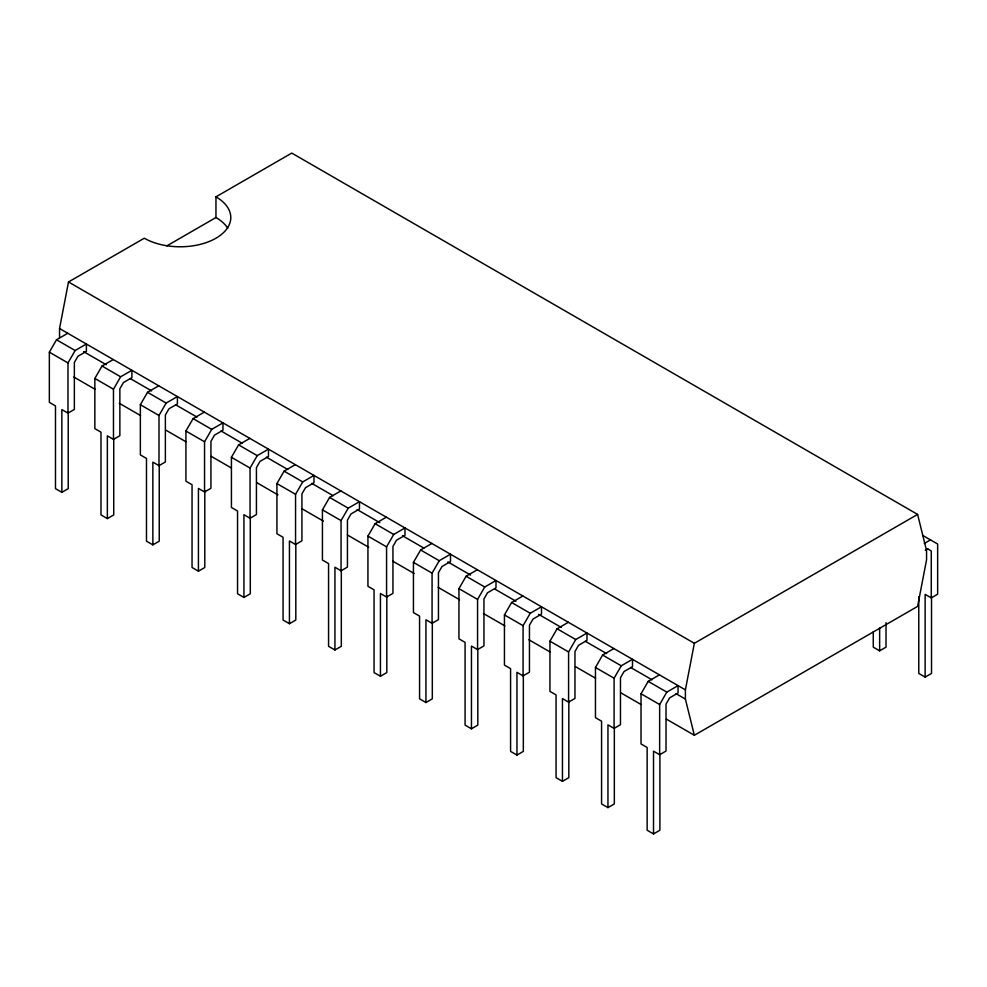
<?xml version="1.0" encoding="UTF-8"?>
<svg xmlns="http://www.w3.org/2000/svg" width="987" height="987" viewBox="0 0 987 987"><rect width="100%" height="100%" fill="white"/><g stroke="black" fill="none" stroke-linecap="round" stroke-linejoin="round"><path stroke-width="1.48" d="M59.541 337.751L59.541 328.523L68.498 281.974L144.299 238.212A50.67 29.252 0 0 0 215.956 238.212A50.67 29.252 0 0 0 215.956 196.845L291.757 153.084L917.602 514.412L926.559 550.61L926.559 559.839L917.602 606.388L694.354 735.278L666.324 719.104M694.354 735.278L685.397 699.08L685.397 689.851L694.354 643.302L917.602 514.412M68.226 412.023L68.226 488.639L61.86 492.328L55.482 488.639L55.482 405.891L49.35 402.363L49.35 352.174L56.518 339.762L67.77 333.261M67.98 413.121L67.98 362.932L75.148 350.521L86.4 344.019L86.4 351.384L77.936 356.27L74.358 362.476L74.358 409.432L67.98 413.121L61.86 409.58L61.86 492.328M113.739 438.302L113.739 514.918L107.361 518.594L100.982 514.918L100.982 432.17L94.851 428.629L94.851 378.44L102.019 366.029L113.271 359.539M113.48 439.388L113.48 389.199L120.648 376.787L131.9 370.298L131.9 377.663L123.449 382.537L119.859 388.742L119.859 435.699L113.48 439.388L107.361 435.847L107.361 518.594M159.24 464.569L159.24 541.184L152.862 544.861L146.483 541.184L146.483 458.437L140.351 454.896L140.351 404.719L147.519 392.308L158.771 385.806M158.993 465.654L158.993 415.478L166.149 403.066L177.401 396.564L177.401 403.93L168.95 408.815L165.372 415.021L165.372 461.978L158.993 465.654L152.862 462.126L152.862 544.861M204.802 490.872L204.802 567.488L198.424 571.177L192.046 567.488L192.046 484.74L185.926 481.212L185.926 431.023L193.082 418.611L204.334 412.11M204.556 491.97L204.556 441.781L211.724 429.37L222.963 422.868L222.963 430.233L214.512 435.119L210.934 441.325L210.934 488.281L204.556 491.97L198.424 488.429L198.424 571.177M250.303 517.151L250.303 593.767L243.925 597.443L237.546 593.767L237.546 511.019L231.427 507.478L231.427 457.289L238.595 444.878L249.847 438.388M250.056 518.237L250.056 468.048L257.225 455.636L268.476 449.147L268.476 456.512L260.013 461.385L256.435 467.591L256.435 514.548L250.056 518.237L243.925 514.696L243.925 597.443M295.816 543.418L295.816 620.033L289.438 623.71L283.059 620.033L283.059 537.286L276.928 533.745L276.928 483.568L284.096 471.157L295.347 464.655M295.557 544.503L295.557 494.327L302.725 481.915L313.977 475.413L313.977 482.779L305.526 487.664L301.936 493.87L301.936 540.827L295.557 544.503L289.438 540.975L289.438 623.71M341.317 569.684L341.317 646.3L334.938 649.989L328.56 646.3L328.56 563.552L322.428 560.024L322.428 509.835L329.596 497.423L340.848 490.934M341.058 570.782L341.058 520.593L348.226 508.182L359.478 501.68L359.478 509.045L351.027 513.931L347.436 520.137L347.436 567.093L341.058 570.782L334.938 567.241L334.938 649.989M386.818 595.963L386.818 672.579L380.439 676.255L374.061 672.579L374.061 589.831L367.941 586.29L367.941 536.101L375.097 523.69L386.349 517.2M386.571 597.049L386.571 546.86L393.727 534.448L404.978 527.959L404.978 535.324L396.527 540.197L392.949 546.403L392.949 593.372L386.571 597.049L380.439 593.508L380.439 676.255M432.318 622.229L432.318 698.845L425.94 702.522L419.561 698.845L419.561 616.098L413.442 612.569L413.442 562.38L420.61 549.969L431.85 543.467M432.072 623.315L432.072 573.139L439.24 560.727L450.491 554.225L450.491 561.591L442.028 566.476L438.45 572.682L438.45 619.639L432.072 623.315L425.94 619.787L425.94 702.522M477.819 648.496L477.819 725.112L471.453 728.801L465.074 725.112L465.074 642.377L458.943 638.836L458.943 588.647L466.111 576.235L477.363 569.746M477.572 649.594L477.572 599.405L484.74 586.994L495.992 580.504L495.992 587.87L487.529 592.743L483.951 598.949L483.951 645.905L477.572 649.594L471.453 646.053L471.453 728.801M523.332 674.775L523.332 751.391L516.954 755.067L510.575 751.391L510.575 668.643L504.443 665.102L504.443 614.926L511.611 602.514L522.863 596.012M523.073 675.861L523.073 625.672L530.241 613.26L541.493 606.771L541.493 614.136L533.042 619.022L529.451 625.227L529.451 672.184L523.073 675.861L516.954 672.32L516.954 755.067M568.833 701.041L568.833 777.657L562.454 781.346L556.076 777.657L556.076 694.91L549.944 691.381L549.944 641.192L557.112 628.781L568.364 622.291M568.586 702.139L568.586 651.951L575.742 639.539L586.994 633.037L586.994 640.403L578.542 645.288L574.965 651.494L574.965 698.451L568.586 702.139L562.454 698.599L562.454 781.346M614.333 727.32L614.333 803.936L607.955 807.613L601.577 803.936L601.577 721.189L595.457 717.648L595.457 667.459L602.613 655.047L613.865 648.558M614.087 728.406L614.087 678.217L621.255 665.806L632.507 659.316L632.507 666.681L624.043 671.555L620.465 677.761L620.465 724.717L614.087 728.406L607.955 724.865L607.955 807.613M659.896 753.624L659.896 830.24L653.517 833.916L647.139 830.24L647.139 747.492L641.019 743.951L641.019 693.775L648.188 681.363L659.439 674.861M659.649 754.71L659.649 704.521L666.817 692.109L678.069 685.62L678.069 692.985L669.605 697.871L666.028 704.076L666.028 751.033L659.649 754.71L653.517 751.169L653.517 833.916M166.852 245.874L215.956 217.522L215.956 196.845M924.239 543.492L930.482 539.889M925.275 550.265L927.694 548.858M918.774 596.802L918.774 673.418L925.14 677.094L925.14 594.359L931.272 597.888L937.65 594.211L937.65 544.022L922.5 535.275M873.261 631.828L873.261 647.151L879.639 650.828L886.018 647.151L886.018 622.624M925.14 677.094L931.518 673.418L931.518 596.802M927.274 548.624L931.272 550.931L931.272 597.888M68.498 281.974L694.354 643.302M59.541 328.523L685.397 689.851M83.562 351.619L106.251 364.709M130.272 378.576L151.616 390.901M175.637 404.769L196.993 417.094M221.014 430.961L242.358 443.299M266.379 457.166L287.735 469.491M311.756 483.359L333.1 495.684M357.121 509.551L379.81 522.654M402.499 535.744L423.842 548.069M447.864 561.936L470.552 575.039M494.573 588.906L515.917 601.231M538.606 614.333L561.295 627.424M585.316 641.291L606.66 653.616M630.681 667.483L652.037 679.821M676.046 693.688L685.397 699.08M56.518 339.762L75.148 350.521M102.019 366.029L120.648 376.787M147.519 392.308L166.149 403.066M193.082 418.611L211.724 429.37M238.595 444.878L257.225 455.636M284.096 471.157L302.725 481.915M329.596 497.423L348.226 508.182M375.097 523.69L393.727 534.448M420.61 549.969L439.24 560.727M466.111 576.235L484.74 586.994M511.611 602.514L530.241 613.26M557.112 628.781L575.742 639.539M602.613 655.047L621.255 665.806M648.188 681.363L666.817 692.109M49.35 352.174L67.98 362.932M94.851 378.44L113.48 389.199M140.351 404.719L158.993 415.478M185.926 431.023L204.556 441.781M231.427 457.289L250.056 468.048M276.928 483.568L295.557 494.327M322.428 509.835L341.058 520.593M367.941 536.101L386.571 546.86M413.442 562.38L432.072 573.139M458.943 588.647L477.572 599.405M504.443 614.926L523.073 625.672M549.944 641.192L568.586 651.951M595.457 667.459L614.087 678.217M641.019 693.775L659.649 704.521M73.84 377.034L95.184 389.359M119.205 403.227L140.561 415.552M165.915 430.184L185.926 441.744M211.28 456.376L231.303 467.937M256.657 482.581L278.001 494.906M302.022 508.774L323.378 521.099M347.399 534.966L368.743 547.291M392.764 561.159L414.121 573.484M438.142 587.351L459.486 599.677M483.507 613.544L504.863 625.881M528.884 639.749L550.228 652.074M575.581 666.706L595.605 678.266M620.959 692.899L640.97 704.459M879.639 627.843L879.639 650.828M215.956 217.522A50.67 29.252 0 0 1 227.75 228.219"/></g></svg>
